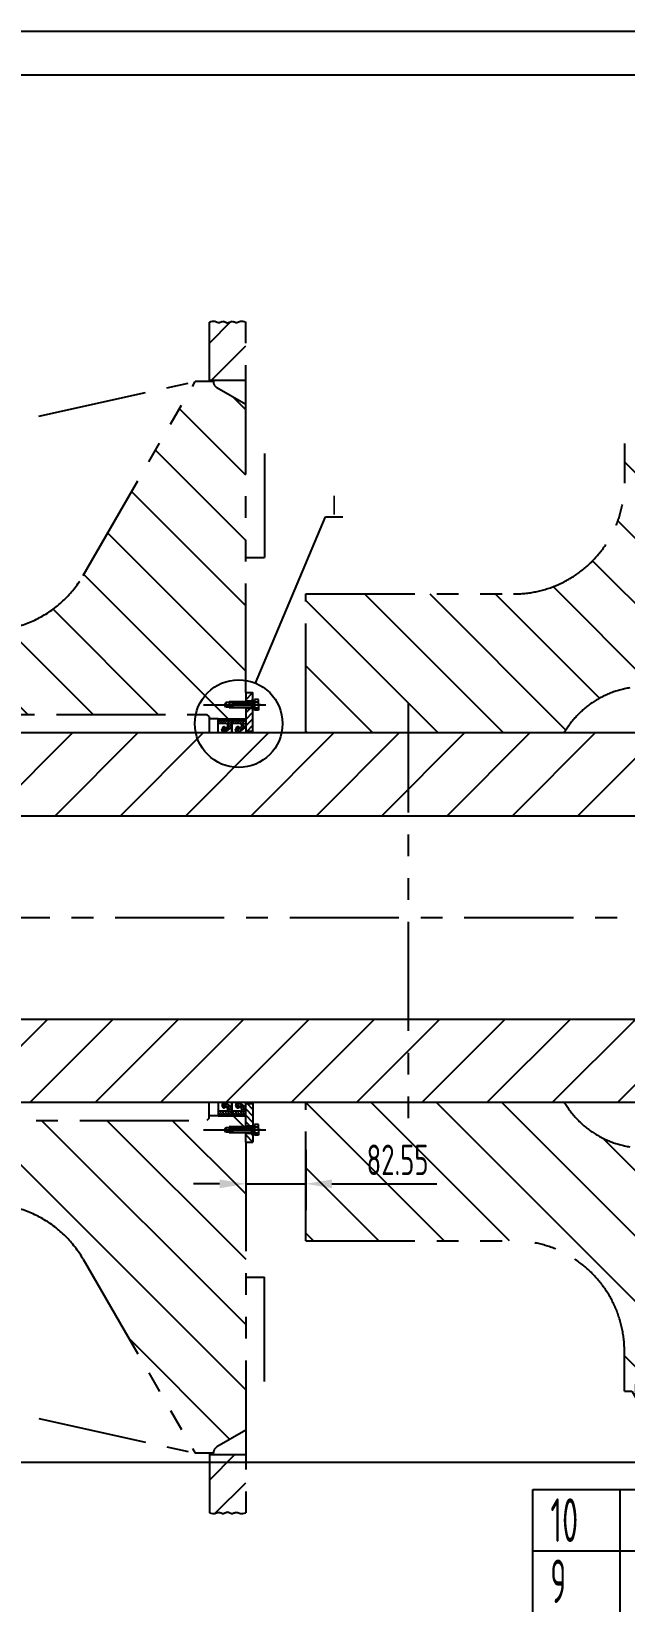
# Model space of a CAD drawing. Header units: millimetres. Extents: x 157 to 5197, y -35 to 3664.
# Drawn here: x 3008 to 3823, y 1495 to 3664 of the extents above; entities that cross this region are included whole.
import ezdxf
from ezdxf.enums import TextEntityAlignment as Align

# ---------------------------------------------------------------- set-up
doc = ezdxf.new("R2010")
doc.units = ezdxf.units.MM
doc.header["$LTSCALE"] = 120
doc.linetypes.add('G', pattern=[2, 1.25, -0.25, 0.25, -0.25])
doc.linetypes.add('K', pattern=[2.5, 1.25, -0.25, 0.25, -0.25, 0.25, -0.25])
for name, color, linetype in [('01', 7, 'Continuous'), ('02', 1, 'Continuous'), ('05', 4, 'G'), ('07', 6, 'K'), ('08', 1, 'Continuous'), ('11', 3, 'Continuous')]:
    doc.layers.add(name, color=color, linetype=linetype)
doc.styles.get("Standard").update_dxf_attribs({"font": 'isocp', "width": 0.707, "bigfont": 'intecad.shx'})
doc.dimstyles.new('INTE', dxfattribs={"dimscale": 12, "dimtxt": 3.5, "dimasz": 3, "dimexe": 3, "dimexo": 0, "dimgap": 1, "dimtad": 1, "dimdec": 3, "dimdsep": 46, "dimtxsty": 'Standard', "dimcen": 0, "dimclrd": 1, "dimclre": 1, "dimclrt": 3, "dimadec": 0, "dimazin": 0, "dimtfac": 1, "dimtdec": 3, "dimtmove": 0, "dimatfit": 0, "dimfxl": 1, "dimarcsym": 0})
pattern_1 = [(135, (-7.275, -999.89), (-44.9013, -44.9013), [])]
pattern_2 = [(45, (-7.275, -999.89), (-44.9013, 44.9013), [])]
pattern_3 = [(45, (1287.93, -21.44), (-26.94077, 26.94077), [])]
pattern_4 = [(0, (1220.832, -21.4415), (0, 3.4925), [2.54, -0.9525]), (90, (1220.832, -21.4415), (-3.4925, 2e-16), [2.54, -0.9525])]
pattern_5 = [(0, (1220.832, 4914.8472), (0, -3.4925), [2.54, -0.9525]), (270, (1220.832, 4914.8472), (-3.4925, -2e-16), [2.54, -0.9525])]

# ---------------------------------------------------------------- blocks, each defined once
blk = doc.blocks.new('*D8')
at = {"layer": '08', "color": 1, "lineweight": -2}
for p, q in [((1986.7, 2206.7), (1986.7, 1661.7)), ((4822.7, 2197.8), (4822.7, 1661.7)), ((2022.7, 1697.7), (4786.7, 1697.7))]:
    blk.add_line(p, q, dxfattribs=at)
at = {"layer": '08', "color": 1}
for points in [[(2022.7, 1703.7), (2022.7, 1691.7), (1986.7, 1697.7)], [(4786.7, 1703.7), (4786.7, 1691.7), (4822.7, 1697.7)]]:
    blk.add_solid(points, dxfattribs=at)
at = {"layer": 'Defpoints', "color": 0}
for p in [(1986.7, 2206.7), (4822.7, 2197.8), (4822.7, 1697.7)]:
    blk.add_point(p, dxfattribs=at)
at = {"layer": '08', "color": 3, "insert": (2631.3, 1730.7), "char_height": 42, "attachment_point": 5}
blk.add_mtext('2836', dxfattribs=at)
blk = doc.blocks.new('*D9')
at = {"layer": '08', "color": 1, "lineweight": -2}
for p, q in [((3302.2, 2127), (3302.2, 2044.4)), ((3384.7, 2127), (3384.7, 2044.4)), ((3266.2, 2080.4), (3230.2, 2080.4)), ((3302.2, 2080.4), (3384.7, 2080.4)), ((3420.7, 2080.4), (3565.1, 2080.4))]:
    blk.add_line(p, q, dxfattribs=at)
at = {"layer": '08', "color": 1}
for points in [[(3266.2, 2086.4), (3266.2, 2074.4), (3302.2, 2080.4)], [(3420.7, 2086.4), (3420.7, 2074.4), (3384.7, 2080.4)]]:
    blk.add_solid(points, dxfattribs=at)
at = {"layer": 'Defpoints', "color": 0}
for p in [(3302.2, 2127), (3384.7, 2127), (3384.7, 2080.4)]:
    blk.add_point(p, dxfattribs=at)
at = {"layer": '08', "color": 3, "insert": (3510.9, 2113.4), "char_height": 42, "attachment_point": 5}
blk.add_mtext('82.55', dxfattribs=at)
blk = doc.blocks.new('*U236')
at = {"layer": '01'}
for p, q in [((-6.1, 2.1), (-6.1, 0)), ((0, 2.1), (-6.1, 2.1)), ((-6.1, 0), (0, 0)), ((0, 0), (-1.2, 2.1)), ((0, 2.1), (1.2, 0)), ((0, 2.1), (6.1, 2.1)), ((6.1, 0), (0, 0)), ((6.1, 2.1), (6.1, 0))]:
    blk.add_line(p, q, dxfattribs=at)
at = {"layer": '05'}
blk.add_line((0, 4.2), (0, -2.1), dxfattribs=at)
blk = doc.blocks.new('*U287')
at = {"layer": '01'}
blk.add_lwpolyline([(415, 292), (25, 292)], dxfattribs=at)
at = {"layer": '02'}
blk.add_lwpolyline([(420, 297), (0, 297)], dxfattribs=at)
blk = doc.blocks.new('*U298')
at = {"layer": '01'}
for p, q in [((0, -84), (0, 0)), ((1440, -84), (1440, 0))]:
    blk.add_line(p, q, dxfattribs=at)
at = {"layer": '02'}
for p, q in [((0, 0), (120, 0)), ((120, -84), (120, 0)), ((120, 0), (624, 0)), ((624, -84), (624, 0)), ((624, 0), (1092, 0)), ((1092, -84), (1092, 0)), ((1092, 0), (1212, 0)), ((1212, -84), (1212, 0)), ((1212, 0), (1440, 0))]:
    blk.add_line(p, q, dxfattribs=at)
blk = doc.blocks.new('*U299')
at = {"layer": '01'}
for p, q in [((0, -84), (0, 0)), ((0, 0), (120, 0)), ((120, 0), (624, 0)), ((624, 0), (1092, 0)), ((1092, 0), (1212, 0)), ((1212, 0), (1440, 0)), ((1440, -84), (1440, 0))]:
    blk.add_line(p, q, dxfattribs=at)
at = {"layer": '02'}
for p, q in [((120, -84), (120, 0)), ((624, -84), (624, 0)), ((1092, -84), (1092, 0)), ((1212, -84), (1212, 0))]:
    blk.add_line(p, q, dxfattribs=at)

msp = doc.modelspace()

# ---------------------------------------------------------------- hatches: boundary and pattern name
at = {"layer": '02', "linetype": 'Continuous'}
h = msp.add_hatch(dxfattribs=at)
h.set_pattern_fill('LINE', color=1, scale=2, angle=45, style=0)
h.set_pattern_definition([(45, (1208.532, -21.4415), (-4.490128, 4.490128), [])])
h.paths.add_polyline_path([(3312.1525, 2755.7029), (3302.1525, 2755.7029), (3302.1525, 2743.8029), (3312.1525, 2743.8029), (3312.1525, 2744.9529)])
h.paths.add_polyline_path([(3312.1525, 2733.8029), (3302.1525, 2733.8029), (3302.1525, 2719.7029), (3302.1525, 2702.7029), (3312.1525, 2702.7029)])
h = msp.add_hatch(dxfattribs=at)
h.set_pattern_fill('ANGLE', color=1, scale=0.5, style=0)
h.set_pattern_definition(pattern_4)
h.paths.add_polyline_path([(3264.1525, 2719.7029), (3264.1525, 2713.2326), (3275.3779, 2713.2326, -0.698571717), (3276.5689, 2708.0743), (3274.1304, 2707.3137, -0.048802069), (3274.1652, 2706.9572, -0.813614979), (3270.6391, 2706.2247), (3269.1252, 2705.7525), (3270.6434, 2700.7029), (3273.1327, 2700.7029), (3283.1525, 2708.1703), (3283.1525, 2719.7029)])
h = msp.add_hatch(dxfattribs=at)
h.set_pattern_fill('ANGLE', color=1, scale=0.5, style=0)
h.set_pattern_definition(pattern_4)
h.paths.add_polyline_path([(3295.5689, 2708.0743), (3293.1304, 2707.3137, -0.048802069), (3293.1652, 2706.9572, -0.813614979), (3289.6391, 2706.2247), (3288.1252, 2705.7525), (3289.6434, 2700.7029), (3292.1327, 2700.7029), (3302.1525, 2708.1703), (3302.1525, 2719.7029), (3283.1525, 2719.7029), (3283.1525, 2713.2326), (3294.3779, 2713.2326, -0.698571717)])
h = msp.add_hatch(dxfattribs=at)
h.set_pattern_fill('ANGLE', color=1, scale=0.5, style=0)
h.set_pattern_definition(pattern_5)
h.paths.add_polyline_path([(3264.1525, 2173.7029), (3264.1525, 2180.1731), (3275.3779, 2180.1731, 0.698571717), (3276.5689, 2185.3314), (3274.1304, 2186.092, 0.048802069), (3274.1652, 2186.4485, 0.813614979), (3270.6391, 2187.181), (3269.1252, 2187.6532), (3270.6434, 2192.7029), (3273.1327, 2192.7029), (3283.1525, 2185.2354), (3283.1525, 2173.7029)])
h = msp.add_hatch(dxfattribs=at)
h.set_pattern_fill('ANGLE', color=1, scale=0.5, style=0)
h.set_pattern_definition(pattern_5)
h.paths.add_polyline_path([(3295.5689, 2185.3314), (3293.1304, 2186.092, 0.048802069), (3293.1652, 2186.4485, 0.813614979), (3289.6391, 2187.181), (3288.1252, 2187.6532), (3289.6434, 2192.7029), (3292.1327, 2192.7029), (3302.1525, 2185.2354), (3302.1525, 2173.7029), (3283.1525, 2173.7029), (3283.1525, 2180.1731), (3294.3779, 2180.1731, 0.698571717)])
h = msp.add_hatch(dxfattribs=at)
h.set_pattern_fill('LINE', color=1, scale=2, angle=45, style=0)
h.set_pattern_definition([(315, (1208.532, 4914.847), (-4.490128, -4.490128), [])])
h.paths.add_polyline_path([(3312.1525, 2137.7029), (3302.1525, 2137.7029), (3302.1525, 2149.6029), (3312.1525, 2149.6029), (3312.1525, 2148.4529)])
h.paths.add_polyline_path([(3312.1525, 2159.6029), (3302.1525, 2159.6029), (3302.1525, 2173.7029), (3302.1525, 2190.7029), (3312.1525, 2190.7029)])
at = {"layer": '07', "linetype": 'K'}
h = msp.add_hatch(dxfattribs=at)
h.set_pattern_fill('ANSI31', color=6, scale=12, style=0)
h.set_pattern_definition(pattern_3)
h.paths.add_polyline_path([(3302.1525, 3264.9529), (3299.9501, 3265.8132), (3298.0102, 3266.2107), (3296.3022, 3266.2448), (3294.7957, 3266.0154), (3293.46, 3265.6218), (3292.2648, 3265.1638), (3290.512, 3264.481), (3288.8217, 3264.3407), (3287.197, 3264.771), (3285.7737, 3265.3464), (3284.9731, 3265.6482), (3284.1847, 3265.8679), (3283.4025, 3265.9529), (3282.6212, 3265.8669), (3281.84, 3265.6404), (3281.0587, 3265.32), (3280.2775, 3264.9529), (3278.9754, 3264.3409), (3277.504, 3263.9142), (3276.0587, 3264.0732), (3274.8087, 3264.5857), (3274.0275, 3264.9529), (3273.2462, 3265.32), (3272.465, 3265.6404), (3271.6837, 3265.8669), (3270.9025, 3265.9529), (3270.1202, 3265.8679), (3269.3318, 3265.6482), (3268.5312, 3265.3464), (3267.108, 3264.771), (3265.4833, 3264.3407), (3263.7929, 3264.481), (3262.0402, 3265.1638), (3260.8449, 3265.6218), (3259.5092, 3266.0154), (3258.0027, 3266.2448), (3256.2947, 3266.2107), (3254.3548, 3265.8132), (3252.1525, 3264.9529), (3252.1525, 3184.9529), (3302.1525, 3184.9529)])
h = msp.add_hatch(dxfattribs=at)
h.set_pattern_fill('ANSI31', color=6, scale=20, angle=90, style=0)
h.set_pattern_definition(pattern_1)
h.paths.add_polyline_path([(3250.6525, 2725.7029, -0.414213562), (3251.8525, 2724.5029), (3251.8525, 2719.7029), (3302.1525, 2719.7029), (3302.1525, 3151.7373), (3262.6525, 3174.5426, -0.267949192), (3257.6525, 3183.2029), (3232.6525, 3183.2029), (3078.7886, 2916.7029, -0.267949192), (2947.1528, 2840.7029), (2588.7455, 2840.7029, -0.363970234), (2439.0547, 2966.3083), (2432.1525, 3005.4529), (2407.1525, 3005.4529, -0.267949192), (2402.1525, 2996.7926), (2350.1525, 2966.7704), (2350.1525, 2884.8529), (2400.9525, 2884.8529), (2400.9525, 2733.9529), (2470.9525, 2733.9529), (2470.9525, 2728.7029), (2473.9525, 2725.7029)])
h = msp.add_hatch(dxfattribs=at)
h.set_pattern_fill('ANSI31', color=6, scale=20, angle=90, style=0)
h.set_pattern_definition(pattern_1)
h.paths.add_polyline_path([(3670.4525, 2891.2029), (3384.7025, 2891.2029), (3384.7025, 2700.7029), (3740.2025, 2700.7029, -0.225192744), (3830.121, 2762.0932, -0.078182282), (4209.0839, 2762.0932, -0.225192744), (4299.0025, 2700.7029), (4648.7025, 2700.7029), (4654.7025, 2699.0952), (4654.7025, 2776.7029), (4654.7025, 2827.703, -0.668853414), (4604.4363, 2948.7367), (4652.4025, 2996.7029), (4632.9458, 3030.4029), (4352.6346, 2868.5651, -0.131652498), (4200.1346, 2827.7029), (4029.7403, 2827.7029, -0.440438468), (3886.3525, 2980.1029), (3886.3525, 3097.9029), (3876.0775, 3097.9029), (3870.4775, 3088.1029), (3870.4775, 3107.7029), (3864.8775, 3097.9029), (3844.3275, 3097.9029), (3838.7275, 3088.1029), (3838.7275, 3107.7029), (3833.1275, 3097.9029), (3822.8525, 3097.9029), (3822.8525, 3043.6029, -0.414213562)])
h = msp.add_hatch(dxfattribs=at)
h.set_pattern_fill('ANSI31', color=6, scale=20, angle=90, style=0)
h.set_pattern_definition([(135, (1287.93, -21.44), (-44.9013, -44.9013), [])])
h.paths.add_polyline_path([(4200.1346, 2065.7029, -0.131652498), (4352.6346, 2024.8406), (4632.9458, 1863.0029), (4652.4025, 1896.7029), (4604.4363, 1944.669, -0.668178638), (4654.5702, 2065.7029), (4654.7025, 2065.7029), (4654.7025, 2116.4529), (4654.7025, 2194.3105), (4648.7025, 2192.7029), (4299.0025, 2192.7029, -0.225192744), (4209.0839, 2131.3125, -0.078182282), (3830.121, 2131.3125, -0.225192744), (3740.2025, 2192.7029), (3384.7025, 2192.7029), (3384.7025, 2002.2029), (3670.4525, 2002.2029, -0.414213562), (3822.8525, 1849.8029), (3822.8525, 1795.5029), (3833.1275, 1795.5029), (3838.7275, 1785.7029), (3838.7275, 1805.3029), (3844.3275, 1795.5029), (3864.8775, 1795.5029), (3870.4775, 1785.7029), (3870.4775, 1805.3029), (3876.0775, 1795.5029), (3886.3525, 1795.5029), (3886.3525, 1913.3029, -0.432170681), (4025.8005, 2065.7029)])
h.paths.add_polyline_path([(3458.2025, 2144.9278), (3563.5756, 2144.9278), (3563.5756, 2081.9196), (3458.2025, 2081.9196)], flags=24)
h = msp.add_hatch(dxfattribs=at)
h.set_pattern_fill('ANSI31', color=6, scale=20, angle=90, style=0)
h.set_pattern_definition(pattern_1)
h.paths.add_polyline_path([(2501.5006, 2040.8285), (2502.5903, 2041.4577), (2434.4657, 2159.4529), (2400.9525, 2159.4529), (2400.9525, 2008.5529), (2350.1525, 2008.5529), (2350.1525, 1926.6353), (2402.1525, 1896.6131, -0.267949192), (2407.1525, 1887.9529), (2432.1525, 1887.9529), (2439.0547, 1927.0974, -0.209625771), (2506.7562, 2028.6941)])
h.paths.add_polyline_path([(2710.8525, 2167.7029), (2473.9525, 2167.7029), (2470.9525, 2167.7029), (2470.9525, 2159.4529), (2450.6316, 2159.4529), (2514.7146, 2048.4577), (2515.8044, 2049.0868), (2523.9012, 2038.1773, -0.110632638), (2588.7455, 2052.7029), (2708.0942, 2052.7029), (2709.5942, 2065.7029), (2710.8525, 2065.7029)])
h.paths.add_polyline_path([(2964.8525, 2167.7029), (2724.8525, 2167.7029), (2724.8525, 2065.7029), (2726.1108, 2065.7029), (2727.6108, 2052.7029), (2947.1528, 2052.7029, -0.024480531), (2962.0102, 2051.975), (2963.5942, 2065.7029), (2964.8525, 2065.7029)])
h.paths.add_polyline_path([(3302.1525, 2173.7029), (3251.8525, 2173.7029), (3251.8525, 2170.7029), (3251.8525, 2168.9029, -0.414213562), (3250.6525, 2167.7029), (2978.8525, 2167.7029), (2978.8525, 2065.7029), (2980.1108, 2065.7029), (2982.0801, 2048.6356, -0.206705977), (3078.7886, 1976.7029), (3232.6525, 1710.2029), (3257.6525, 1710.2029, -0.267949192), (3262.6525, 1718.8631), (3302.1525, 1741.6684)])
h = msp.add_hatch(dxfattribs=at)
h.set_pattern_fill('ANSI31', color=6, scale=12, style=0)
h.set_pattern_definition(pattern_3)
h.paths.add_polyline_path([(3302.1525, 1708.4529), (3252.1525, 1708.4529), (3252.1525, 1628.4529), (3254.3548, 1627.5925), (3256.2947, 1627.195), (3258.0027, 1627.1609), (3259.5092, 1627.3904), (3260.8449, 1627.7839), (3262.0402, 1628.2419), (3263.7929, 1628.9247), (3265.4833, 1629.065), (3267.108, 1628.6347), (3268.5312, 1628.0593), (3269.3318, 1627.7575), (3270.1202, 1627.5378), (3270.9025, 1627.4529), (3271.6837, 1627.5388), (3272.465, 1627.7654), (3273.2462, 1628.0857), (3274.0275, 1628.4529), (3275.3295, 1629.0648), (3276.8009, 1629.4915), (3278.2462, 1629.3325), (3279.4962, 1628.82), (3280.2775, 1628.4529), (3281.0587, 1628.0857), (3281.84, 1627.7654), (3282.6212, 1627.5388), (3283.4025, 1627.4529), (3284.1847, 1627.5378), (3284.9731, 1627.7575), (3285.7737, 1628.0593), (3287.197, 1628.6347), (3288.8217, 1629.065), (3290.512, 1628.9247), (3292.2648, 1628.2419), (3293.46, 1627.7839), (3294.7957, 1627.3904), (3296.3022, 1627.1609), (3298.0102, 1627.195), (3299.9501, 1627.5925), (3302.1525, 1628.4529)])
at = {"layer": '11'}
h = msp.add_hatch(dxfattribs=at)
h.set_pattern_fill('ANSI31', color=256, scale=20, style=0)
h.set_pattern_definition(pattern_2)
h.paths.add_polyline_path([(3525.7025, 2700.7029), (2378.1614, 2700.7029), (2349.8935, 2684.3823, -0.131652498), (2339.8935, 2681.7029), (2329.7525, 2681.7029, -0.14144966), (2326.2884, 2682.7029), (2318.3466, 2682.7029, -0.341889119), (2313.5058, 2686.451), (2309.9494, 2700.2029), (2301.3438, 2700.2029), (2297.7873, 2686.451, -0.774282728), (2288.1058, 2686.451), (2284.5494, 2700.2029), (2275.9438, 2700.2029), (2272.3873, 2686.451, -0.774282728), (2262.7058, 2686.451), (2259.1494, 2700.2029), (2250.5438, 2700.2029), (2246.9873, 2686.451, -0.774282728), (2237.3058, 2686.451), (2233.7494, 2700.2029), (2225.1438, 2700.2029), (2221.5873, 2686.451, -0.774282728), (2211.9058, 2686.451), (2208.3494, 2700.2029), (2199.7438, 2700.2029), (2196.1873, 2686.451, -0.774282728), (2186.5058, 2686.451), (2182.9494, 2700.2029), (2174.3438, 2700.2029), (2170.7873, 2686.451, -0.774282728), (2161.1058, 2686.451), (2157.5494, 2700.2029), (2148.9438, 2700.2029), (2145.3873, 2686.451, -0.389981251), (2139.7025, 2682.7746), (2139.7025, 2655.2029), (1986.7025, 2655.2029), (1986.7025, 2642.2029), (2026.7025, 2642.2029), (2026.7025, 2639.7029), (2038.7025, 2639.7029), (2041.8779, 2634.2029), (2038.7025, 2628.7029), (2026.7025, 2628.7029), (2026.7025, 2626.2029), (1986.7025, 2626.2029), (1986.7025, 2611.2029), (1992.7025, 2605.2029), (2005.7025, 2605.2029), (2005.7025, 2586.4029), (3525.7025, 2586.4029)])
h.paths.add_polyline_path([(3927.7025, 2700.7029), (3525.7025, 2700.7029), (3525.7025, 2586.4029), (3927.7025, 2586.4029)])
h.paths.add_polyline_path([(4654.7025, 2681.4029), (4654.7025, 2699.0952), (4648.7025, 2700.7029), (3927.7025, 2700.7029), (3927.7025, 2586.4029), (4654.7025, 2586.4029)])
h.paths.add_polyline_path([(4718.7025, 2681.4029, -0.414213562), (4706.0025, 2668.7029), (4667.4025, 2668.7029, -0.414213562), (4654.7025, 2681.4029), (4654.7025, 2586.4029), (4718.7025, 2586.4029)])
h.paths.add_polyline_path([(4822.7025, 2695.6118), (4803.7025, 2700.7029), (4724.7025, 2700.7029), (4718.7025, 2699.0952), (4718.7025, 2681.4029), (4718.7025, 2586.4029), (4809.6525, 2586.4029), (4822.7025, 2599.4529)])
h = msp.add_hatch(dxfattribs=at)
h.set_pattern_fill('ANSI31', color=256, scale=20, style=0)
h.set_pattern_definition(pattern_2)
h.paths.add_polyline_path([(3525.7025, 2307.0029), (2005.7025, 2307.0029), (2005.7025, 2288.2029), (1992.7025, 2288.2029), (1986.7025, 2282.2029), (1986.7025, 2206.7029), (1993.0525, 2206.7029), (1993.0525, 2195.5349), (1996.0058, 2206.9548, -0.774282728), (2005.6873, 2206.9548), (2009.2438, 2193.2029), (2017.8494, 2193.2029), (2021.4058, 2206.9548, -0.774282728), (2031.0873, 2206.9548), (2034.6438, 2193.2029), (2043.2494, 2193.2029), (2046.8058, 2206.9548, -0.774282728), (2056.4873, 2206.9548), (2060.0438, 2193.2029), (2068.6494, 2193.2029), (2072.2058, 2206.9548, -0.774282728), (2081.8873, 2206.9548), (2085.4438, 2193.2029), (2094.0494, 2193.2029), (2097.6058, 2206.9548, -0.774282728), (2107.2873, 2206.9548), (2110.8438, 2193.2029), (2119.4494, 2193.2029), (2123.0058, 2206.9548, -0.774282728), (2132.6873, 2206.9548), (2136.2438, 2193.2029), (2144.8494, 2193.2029), (2148.4058, 2206.9548, -0.774282728), (2158.0873, 2206.9548), (2161.6438, 2193.2029), (2170.2494, 2193.2029), (2173.8058, 2206.9548, -0.774282728), (2183.4873, 2206.9548), (2187.0438, 2193.2029), (2195.6494, 2193.2029), (2199.2058, 2206.9548, -0.774282728), (2208.8873, 2206.9548), (2212.4438, 2193.2029), (2221.0494, 2193.2029), (2224.6058, 2206.9548, -0.774282728), (2234.2873, 2206.9548), (2237.8438, 2193.2029), (2246.4494, 2193.2029), (2250.0058, 2206.9548, -0.774282728), (2259.6873, 2206.9548), (2263.2438, 2193.2029), (2266.7025, 2193.2029), (2271.8494, 2193.2029), (2275.4058, 2206.9548, -0.774282728), (2285.0873, 2206.9548), (2288.6438, 2193.2029), (2297.2494, 2193.2029), (2300.8058, 2206.9548, -0.774282728), (2310.4873, 2206.9548), (2314.0438, 2193.2029), (2322.6494, 2193.2029), (2323.2525, 2195.5349), (2323.2525, 2205.2029, -0.414213562), (2329.7525, 2211.7029), (2339.8935, 2211.7029, -0.131652498), (2349.8935, 2209.0234), (2378.1614, 2192.7029), (3525.7025, 2192.7029)])
h.paths.add_polyline_path([(3927.7025, 2307.0029), (3525.7025, 2307.0029), (3525.7025, 2192.7029), (3927.7025, 2192.7029)])
h.paths.add_polyline_path([(4654.7025, 2307.0029), (3927.7025, 2307.0029), (3927.7025, 2192.7029), (4648.7025, 2192.7029), (4654.7025, 2194.3105), (4654.7025, 2212.0029)])
h.paths.add_polyline_path([(4718.7025, 2307.0029), (4654.7025, 2307.0029), (4654.7025, 2212.0029, -0.414213562), (4667.4025, 2224.7029), (4718.7025, 2224.7029)])
h.paths.add_polyline_path([(4822.7025, 2293.9529), (4809.6525, 2307.0029), (4718.7025, 2307.0029), (4718.7025, 2224.7029), (4822.7025, 2224.7029)])

# ---------------------------------------------------------------- linework, layer by layer
for p, q in [((3283.1525, 2719.7029), (3283.1525, 2700.7029)), ((3302.1525, 2719.7029), (3302.1525, 2700.7029)), ((3283.1525, 2173.7029), (3283.1525, 2192.7029)), ((3302.1525, 2173.7029), (3302.1525, 2192.7029))]:
    msp.add_line(p, q)
at = {"layer": '01', "color": 7, "linetype": 'Continuous'}
for p, q in [((3302.1525, 2755.7029), (3312.1525, 2755.7029)), ((3312.1525, 2700.7029), (3312.1525, 2755.7029)), ((3264.1525, 2719.7029), (3302.1525, 2719.7029)), ((3264.1525, 2700.7029), (3264.1525, 2719.7029)), ((3264.1525, 2700.7029), (3264.1525, 2719.7029)), ((3275.3779, 2713.2326), (3264.1525, 2713.2326)), ((3275.3779, 2713.2326), (3264.1525, 2713.2326)), ((3283.1525, 2700.7029), (3283.1525, 2719.7029)), ((3294.3779, 2713.2326), (3283.1525, 2713.2326)), ((3294.3779, 2713.2326), (3283.1525, 2713.2326)), ((2378.1114, 2700.7029), (4648.7025, 2700.7029)), ((3264.1525, 2700.7029), (3283.1525, 2700.7029)), ((3269.1252, 2705.7525), (3270.6391, 2706.2247)), ((3269.1252, 2705.7525), (3270.6391, 2706.2247)), ((3270.6434, 2700.7029), (3269.1252, 2705.7525)), ((3270.6434, 2700.7029), (3269.1252, 2705.7525)), ((3273.1327, 2700.7029), (3283.1525, 2708.1703)), ((3273.1327, 2700.7029), (3283.1525, 2708.1703)), ((3274.1304, 2707.3137), (3276.5689, 2708.0743)), ((3274.1304, 2707.3137), (3276.5689, 2708.0743)), ((3288.1252, 2705.7525), (3289.6391, 2706.2247)), ((3288.1252, 2705.7525), (3289.6391, 2706.2247)), ((3289.6434, 2700.7029), (3288.1252, 2705.7525)), ((3289.6434, 2700.7029), (3288.1252, 2705.7525)), ((3292.1327, 2700.7029), (3302.1525, 2708.1703)), ((3292.1327, 2700.7029), (3302.1525, 2708.1703)), ((3293.1304, 2707.3137), (3295.5689, 2708.0743)), ((3293.1304, 2707.3137), (3295.5689, 2708.0743)), ((3302.1525, 2702.7029), (3312.1525, 2702.7029)), ((2005.7025, 2586.4029), (4809.7025, 2586.4029)), ((2005.7025, 2307.0029), (4809.7025, 2307.0029)), ((2378.1114, 2192.7029), (4648.7025, 2192.7029)), ((3264.1525, 2192.7029), (3264.1525, 2173.7029)), ((3264.1525, 2192.7029), (3283.1525, 2192.7029)), ((3264.1525, 2192.7029), (3264.1525, 2173.7029)), ((3270.6434, 2192.7029), (3269.1252, 2187.6532)), ((3270.6434, 2192.7029), (3269.1252, 2187.6532)), ((3273.1327, 2192.7029), (3283.1525, 2185.2354)), ((3273.1327, 2192.7029), (3283.1525, 2185.2354)), ((3283.1525, 2192.7029), (3283.1525, 2173.7029)), ((3289.6434, 2192.7029), (3288.1252, 2187.6532)), ((3289.6434, 2192.7029), (3288.1252, 2187.6532)), ((3292.1327, 2192.7029), (3302.1525, 2185.2354)), ((3292.1327, 2192.7029), (3302.1525, 2185.2354)), ((3302.1525, 2190.7029), (3312.1525, 2190.7029)), ((3312.1525, 2192.7029), (3312.1525, 2137.7029)), ((3275.3779, 2180.1731), (3264.1525, 2180.1731)), ((3275.3779, 2180.1731), (3264.1525, 2180.1731)), ((3264.1525, 2173.7029), (3302.1525, 2173.7029)), ((3269.1252, 2187.6532), (3270.6391, 2187.181)), ((3269.1252, 2187.6532), (3270.6391, 2187.181)), ((3274.1304, 2186.092), (3276.5689, 2185.3314)), ((3274.1304, 2186.092), (3276.5689, 2185.3314)), ((3294.3779, 2180.1731), (3283.1525, 2180.1731)), ((3294.3779, 2180.1731), (3283.1525, 2180.1731)), ((3288.1252, 2187.6532), (3289.6391, 2187.181)), ((3288.1252, 2187.6532), (3289.6391, 2187.181)), ((3293.1304, 2186.092), (3295.5689, 2185.3314)), ((3293.1304, 2186.092), (3295.5689, 2185.3314)), ((3302.1525, 2137.7029), (3312.1525, 2137.7029))]:
    msp.add_line(p, q, dxfattribs=at)
at = {"layer": '01'}
for p, q in [((3302.1525, 2755.7029), (3302.1525, 2742.8029)), ((3312.1525, 2742.8029), (3284.2525, 2742.8029)), ((3284.2525, 2742.8029), (3284.2525, 2738.8029)), ((3284.2525, 2734.8029), (3284.2525, 2738.8029)), ((3312.1525, 2734.8029), (3284.2525, 2734.8029)), ((3312.1525, 2743.8029), (3302.1525, 2743.8029)), ((3302.1525, 2734.8029), (3302.1525, 2719.7029)), ((3312.1525, 2733.8029), (3302.1525, 2733.8029)), ((3310.5025, 2742.8029), (3310.5025, 2738.8029)), ((3310.5025, 2734.8029), (3310.5025, 2738.8029)), ((3319.5525, 2745.9929), (3314.2525, 2745.9929)), ((3314.2525, 2745.9929), (3314.2525, 2738.8029)), ((3314.2525, 2742.8029), (3319.5525, 2742.8029)), ((3314.2525, 2731.6129), (3314.2525, 2738.8029)), ((3314.2525, 2734.8029), (3319.5525, 2734.8029)), ((3319.5525, 2738.8029), (3319.5525, 2745.9929)), ((3319.5525, 2738.8029), (3319.5525, 2731.6129)), ((3319.5525, 2731.6129), (3314.2525, 2731.6129)), ((3302.1525, 2158.6029), (3302.1525, 2173.7029)), ((3312.1525, 2158.6029), (3284.2525, 2158.6029)), ((3284.2525, 2158.6029), (3284.2525, 2154.6029)), ((3284.2525, 2150.6029), (3284.2525, 2154.6029)), ((3312.1525, 2150.6029), (3284.2525, 2150.6029)), ((3312.1525, 2159.6029), (3302.1525, 2159.6029)), ((3302.1525, 2137.7029), (3302.1525, 2150.6029)), ((3312.1525, 2149.6029), (3302.1525, 2149.6029)), ((3310.5025, 2158.6029), (3310.5025, 2154.6029)), ((3310.5025, 2150.6029), (3310.5025, 2154.6029)), ((3319.5525, 2161.7929), (3314.2525, 2161.7929)), ((3314.2525, 2161.7929), (3314.2525, 2154.6029)), ((3314.2525, 2158.6029), (3319.5525, 2158.6029)), ((3314.2525, 2147.4129), (3314.2525, 2154.6029)), ((3314.2525, 2150.6029), (3319.5525, 2150.6029)), ((3319.5525, 2147.4129), (3314.2525, 2147.4129)), ((3319.5525, 2154.6029), (3319.5525, 2161.7929)), ((3319.5525, 2154.6029), (3319.5525, 2147.4129))]:
    msp.add_line(p, q, dxfattribs=at)
at = {"layer": '01', "color": 7, "linetype": 'Continuous'}
for centre, radius in [((3272.3261, 2706.9572), 1.8392), ((3272.3261, 2706.9572), 1.8392), ((3272.3261, 2706.9572), 1.0541), ((3272.3261, 2706.9572), 1.0541), ((3291.3261, 2706.9572), 1.8392), ((3291.3261, 2706.9572), 1.8392), ((3291.3261, 2706.9572), 1.0541), ((3291.3261, 2706.9572), 1.0541), ((3272.3261, 2186.4485), 1.8392), ((3272.3261, 2186.4485), 1.8392), ((3272.3261, 2186.4485), 1.0541), ((3272.3261, 2186.4485), 1.0541), ((3291.3261, 2186.4485), 1.8392), ((3291.3261, 2186.4485), 1.8392), ((3291.3261, 2186.4485), 1.0541), ((3291.3261, 2186.4485), 1.0541)]:
    msp.add_circle(centre, radius, dxfattribs=at)
for centre, start, end in [((3275.0282, 2710.4352), 303.1275589, 82.875802), ((3294.0282, 2710.4352), 303.1275589, 82.875802), ((3275.0282, 2182.9705), 277.124198, 56.8724411), ((3294.0282, 2182.9705), 277.124198, 56.8724411)]:
    msp.add_arc(centre, 2.8192, start, end, dxfattribs=at)
at = {"layer": '02'}
for p, q in [((3315.8399, 2768.5207), (3411.7221, 2997.1608)), ((3411.7221, 2997.1608), (3435.7221, 2997.1608)), ((3284.2525, 2741.8029), (3310.5025, 2741.8029)), ((3284.2525, 2735.8029), (3310.5025, 2735.8029)), ((3284.2525, 2157.6029), (3310.5025, 2157.6029)), ((3284.2525, 2151.6029), (3310.5025, 2151.6029))]:
    msp.add_line(p, q, dxfattribs=at)
msp.add_circle((3292.5383, 2712.9558), 60.253, dxfattribs=at)
at = {"layer": '05'}
for p, q in [((3244.3473, 2738.8029), (3329.7155, 2738.8029)), ((3322.6175, 2738.8029), (3280.7036, 2738.8029)), ((3244.3473, 2154.6029), (3329.7155, 2154.6029)), ((3322.6175, 2154.6029), (3280.7036, 2154.6029))]:
    msp.add_line(p, q, dxfattribs=at)
at = {"layer": '05', "color": 4, "linetype": 'G'}
msp.add_line((1922.7025, 2446.7029), (4862.7025, 2446.7029), dxfattribs=at)
at = {"layer": '07', "color": 6, "linetype": 'K'}
for p, q in [((3252.1525, 3183.2029), (3252.1525, 3264.9529)), ((3302.1525, 2755.7029), (3302.1525, 3264.9529)), ((2432.1525, 3005.4529), (3232.6525, 3183.2029)), ((3078.7886, 2916.7029), (3232.6525, 3183.2029)), ((3257.6525, 3183.2029), (3232.6525, 3183.2029)), ((3252.1525, 3184.9529), (3302.1525, 3184.9529)), ((3302.1525, 3151.7373), (3262.6525, 3174.5426)), ((3328.0525, 3084.4239), (3328.0525, 2941.2029)), ((3822.8525, 3097.9029), (3822.8525, 3043.6029)), ((3302.1525, 2941.2029), (3328.0525, 2941.2029)), ((3384.7025, 2891.2029), (3670.4525, 2891.2029)), ((3384.7025, 2700.7029), (3384.7025, 2891.2029)), ((3274.7326, 2741.8029), (3272.921, 2738.8029)), ((3274.7326, 2735.8029), (3272.921, 2738.8029)), ((3274.7326, 2741.8029), (3274.7326, 2738.8029)), ((3279.2525, 2741.8029), (3274.7326, 2741.8029)), ((3274.7326, 2735.8029), (3274.7326, 2738.8029)), ((3279.2525, 2735.8029), (3274.7326, 2735.8029)), ((3279.2525, 2742.8029), (3279.2525, 2738.8029)), ((3284.2525, 2742.8029), (3279.2525, 2742.8029)), ((3284.2525, 2741.8029), (3279.2525, 2741.8029)), ((3279.2525, 2734.8029), (3279.2525, 2738.8029)), ((3284.2525, 2735.8029), (3279.2525, 2735.8029)), ((3284.2525, 2734.8029), (3279.2525, 2734.8029)), ((3525.7025, 2740.7029), (3525.7025, 2152.7029)), ((2441.8525, 2725.7029), (3248.8525, 2725.7029)), ((3251.8525, 2722.7029), (3248.8525, 2725.7029)), ((3384.7025, 2002.2029), (3384.7025, 2192.7029)), ((3251.8525, 2170.7029), (3248.8525, 2167.7029)), ((2473.9525, 2167.7029), (3250.6525, 2167.7029)), ((3274.7326, 2157.6029), (3272.921, 2154.6029)), ((3274.7326, 2151.6029), (3272.921, 2154.6029)), ((3279.2525, 2157.6029), (3274.7326, 2157.6029)), ((3274.7326, 2157.6029), (3274.7326, 2154.6029)), ((3274.7326, 2151.6029), (3274.7326, 2154.6029)), ((3279.2525, 2151.6029), (3274.7326, 2151.6029)), ((3284.2525, 2158.6029), (3279.2525, 2158.6029)), ((3279.2525, 2158.6029), (3279.2525, 2154.6029)), ((3284.2525, 2157.6029), (3279.2525, 2157.6029)), ((3279.2525, 2150.6029), (3279.2525, 2154.6029)), ((3284.2525, 2151.6029), (3279.2525, 2151.6029)), ((3284.2525, 2150.6029), (3279.2525, 2150.6029)), ((3302.1525, 2137.7029), (3302.1525, 1628.4529)), ((3384.7025, 2002.2029), (3670.4525, 2002.2029)), ((3078.7886, 1976.7029), (3232.6525, 1710.2029)), ((3302.1525, 1952.2029), (3328.0525, 1952.2029)), ((3328.0525, 1808.9818), (3328.0525, 1952.2029)), ((2432.1525, 1887.9529), (3232.6525, 1710.2029)), ((3822.8525, 1795.5029), (3822.8525, 1849.8029)), ((3302.1525, 1741.6684), (3262.6525, 1718.8631)), ((3257.6525, 1710.2029), (3232.6525, 1710.2029)), ((3252.1525, 1710.2029), (3252.1525, 1628.4529)), ((3252.1525, 1708.4529), (3302.1525, 1708.4529))]:
    msp.add_line(p, q, dxfattribs=at)
at = {"layer": '07'}
for p, q in [((3251.8525, 2722.7029), (3251.8525, 2700.7029)), ((3264.1525, 2719.7029), (3251.8525, 2719.7029)), ((3251.8525, 2170.7029), (3251.8525, 2192.7029)), ((3264.1525, 2173.7029), (3251.8525, 2173.7029))]:
    msp.add_line(p, q, dxfattribs=at)
at = {"layer": '07', "color": 6, "linetype": 'K'}
for points in [[(3252.1525, 3264.9529), (3254.3548, 3265.8132), (3256.2947, 3266.2107), (3258.0027, 3266.2448), (3259.5092, 3266.0154), (3260.8449, 3265.6218), (3262.0402, 3265.1638), (3263.1256, 3264.7409), (3264.1316, 3264.4529), (3265.0848, 3264.3738), (3265.9952, 3264.4763), (3266.8691, 3264.7077), (3267.7124, 3265.0154), (3268.5312, 3265.3464), (3269.3318, 3265.6482), (3270.1202, 3265.8679), (3270.9025, 3265.9529), (3271.6837, 3265.8669), (3272.465, 3265.6404), (3273.2462, 3265.32), (3274.0275, 3264.9529), (3274.8087, 3264.5857), (3275.59, 3264.2654), (3276.3712, 3264.0388), (3277.1525, 3263.9529), (3277.9337, 3264.0388), (3278.715, 3264.2654), (3279.4962, 3264.5857), (3280.2775, 3264.9529), (3281.0587, 3265.32), (3281.84, 3265.6404), (3282.6212, 3265.8669), (3283.4025, 3265.9529), (3284.1847, 3265.8679), (3284.9731, 3265.6482), (3285.7737, 3265.3464), (3286.5926, 3265.0154), (3287.4359, 3264.7077), (3288.3097, 3264.4763), (3289.2201, 3264.3738), (3290.1733, 3264.4529), (3291.1794, 3264.7409), (3292.2648, 3265.1638), (3293.46, 3265.6218), (3294.7957, 3266.0154), (3296.3022, 3266.2448), (3298.0102, 3266.2107), (3299.9501, 3265.8132), (3302.1525, 3264.9529)], [(3822.8525, 1795.5029), (3833.1275, 1795.5029), (3838.7275, 1785.7029), (3838.7275, 1805.3029), (3844.3275, 1795.5029), (3864.8775, 1795.5029), (3870.4775, 1785.7029), (3870.4775, 1805.3029), (3876.0775, 1795.5029), (3886.3525, 1795.5029)], [(3252.1525, 1628.4529), (3254.3548, 1627.5925), (3256.2947, 1627.195), (3258.0027, 1627.1609), (3259.5092, 1627.3904), (3260.8449, 1627.7839), (3262.0402, 1628.2419), (3263.1256, 1628.6648), (3264.1316, 1628.9529), (3265.0848, 1629.032), (3265.9952, 1628.9294), (3266.8691, 1628.698), (3267.7124, 1628.3904), (3268.5312, 1628.0593), (3269.3318, 1627.7575), (3270.1202, 1627.5378), (3270.9025, 1627.4529), (3271.6837, 1627.5388), (3272.465, 1627.7654), (3273.2462, 1628.0857), (3274.0275, 1628.4529), (3274.8087, 1628.82), (3275.59, 1629.1404), (3276.3712, 1629.3669), (3277.1525, 1629.4529), (3277.9337, 1629.3669), (3278.715, 1629.1404), (3279.4962, 1628.82), (3280.2775, 1628.4529), (3281.0587, 1628.0857), (3281.84, 1627.7654), (3282.6212, 1627.5388), (3283.4025, 1627.4529), (3284.1847, 1627.5378), (3284.9731, 1627.7575), (3285.7737, 1628.0593), (3286.5926, 1628.3904), (3287.4359, 1628.698), (3288.3097, 1628.9294), (3289.2201, 1629.032), (3290.1733, 1628.9529), (3291.1794, 1628.6648), (3292.2648, 1628.2419), (3293.46, 1627.7839), (3294.7957, 1627.3904), (3296.3022, 1627.1609), (3298.0102, 1627.195), (3299.9501, 1627.5925), (3302.1525, 1628.4529)]]:
    msp.add_lwpolyline(points, dxfattribs=at)
for centre, radius, start, end in [((3267.6525, 3183.2029), 10, 180, 240), ((3670.4525, 3043.6029), 152.4, 270, 360), ((2947.1528, 2992.7029), 152, 270, 330), ((3849.8586, 2636.6363), 127, 98.9408423, 149.7044197), ((3849.8586, 2256.7694), 127, 210.2955803, 261.0591577), ((2947.1528, 1900.7029), 152, 30, 90), ((3670.4525, 1849.8029), 152.4, 0, 90), ((3267.6525, 1710.2029), 10, 120, 180)]:
    msp.add_arc(centre, radius, start, end, dxfattribs=at)

# ---------------------------------------------------------------- block references
at = {"layer": '01', "rotation": 270}
msp.add_blockref('*U236', (3312.1525, 2738.8029), dxfattribs=at)
at = {"layer": '01', "xscale": -1, "rotation": 270}
msp.add_blockref('*U236', (3312.1525, 2154.6029), dxfattribs=at)
at = {"layer": '02', "xscale": 12, "yscale": 12, "zscale": 12}
msp.add_blockref('*U287', (157.0344, 100.17), dxfattribs=at)
at = {"layer": '02'}
for name, p in [('*U299', (3697.0344, 1660.17)), ('*U298', (3697.0344, 1576.17))]:
    msp.add_blockref(name, p, dxfattribs=at)

# ---------------------------------------------------------------- texts
at = {"layer": '11', "width": 0.707}
msp.add_text('Ⅰ', height=30, dxfattribs=at).set_placement((3423.7221, 2997.1608), align=Align.CENTER)
at = {"layer": '11'}
for s, width, p, p2 in [('10', 0.606076, (3721.0344, 1588.17), (3759.2458, 1588.17)), ('9', 0.579528, (3721.0344, 1504.17), (3742.6482, 1504.17))]:
    msp.add_text(s, height=60, dxfattribs=dict(at, width=width)).set_placement(p, p2, align=Align.FIT)

# ---------------------------------------------------------------- dimensions: what is measured, and where the dimension line sits
at = {"layer": '08'}
dim = msp.add_linear_dim(base=(4822.7025, 1697.7305), p1=(1986.7025, 2206.7029), p2=(4822.7025, 2197.7939), dimstyle='INTE', dxfattribs=at)
dim.commit()
dim.dimension.update_dxf_attribs({"geometry": '*D8', "text_midpoint": (2631.314, 1697.7305), "dimtype": 160})
dim = msp.add_linear_dim(base=(3384.7025, 2080.4196), p1=(3302.1525, 2126.9932), p2=(3384.7025, 2126.9932), dimstyle='INTE', dxfattribs=at)
dim.commit()
dim.dimension.update_dxf_attribs({"geometry": '*D9', "text_midpoint": (3510.889, 2113.4237)})

doc.saveas('drawing.dxf')
